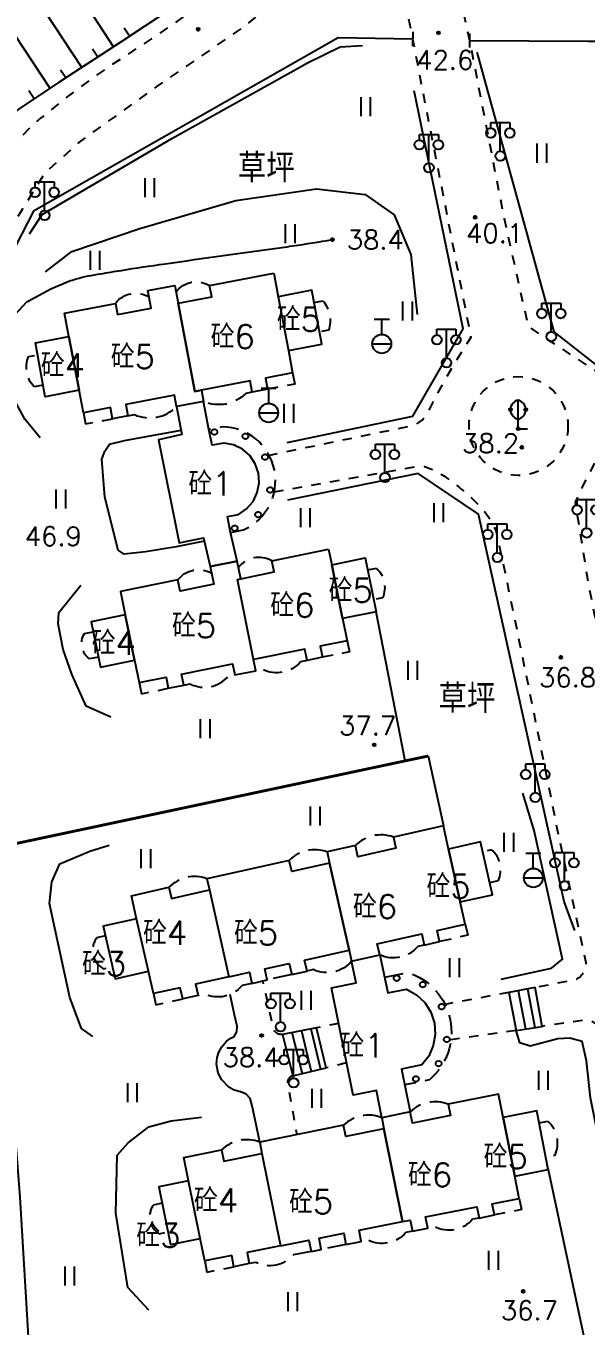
# Model space of a CAD drawing. Extents: x 115374 to 116875, y 149866 to 152432.
# Drawn here: x 115762.7 to 115821.6, y 150699.2 to 150836 of the extents above; entities that cross this region are included whole.
import ezdxf
from ezdxf.enums import TextEntityAlignment as Align

# ---------------------------------------------------------------- set-up
doc = ezdxf.new("R2010")
doc.units = 0
doc.header["$MEASUREMENT"] = 0
doc.header["$PDMODE"] = 32
doc.header["$PDSIZE"] = 0.3
doc.linetypes.add('X5', pattern=[3, 2, -1])
doc.linetypes.add('X6', pattern=[2, 1, -1])
doc.layers.get('0').update_dxf_attribs({"linetype": 'CONTINUOUS'})
for name, color, linetype in [('BOUND', 7, 'CONTINUOUS'), ('DLDW', 14, 'CONTINUOUS'), ('DLSS', 5, 'CONTINUOUS'), ('DMTZ', 5, 'CONTINUOUS'), ('GCD', 1, 'CONTINUOUS'), ('GXYZ', 2, 'CONTINUOUS'), ('JMD', 6, 'CONTINUOUS'), ('YZH', 2, 'CONTINUOUS'), ('ZBTZ', 5, 'CONTINUOUS')]:
    doc.layers.add(name, color=color, linetype=linetype)
doc.styles.add('HZ', font='rs.shx', dxfattribs={"bigfont": 'hztxt.shx'})
doc.linetypes.add('X18', pattern='A,9.4,[169,symbolx.shx,S=1,R=-90,X=0,Y=-0.15],0.6', length=10)
doc.linetypes.add('X19', pattern='A,4.5,[145,symbolx.shx,S=1,R=0,X=0,Y=1],4.5,-0.5,[146,symbolx.shx,S=1,R=0,X=0,Y=0],-0.5', length=10)
doc.linetypes.add('X20', pattern='A,4.5,[145,symbolx.shx,S=1,R=0,X=0,Y=0],4.5,-0.5,[146,symbolx.shx,S=1,R=0,X=0,Y=0],-0.5', length=10)
doc.linetypes.add('X36', pattern='A,2,[4,symbolt.shx,S=1,R=180,X=0,Y=0],2,[28,symbolt.shx,S=1,R=180,X=0,Y=0],1e-11', length=4)
doc.linetypes.add('X40', pattern='A,2,[150,symbolx.shx,S=1,R=0,X=0,Y=0],2,[151,symbolx.shx,S=1,R=0,X=0,Y=0],1e-11', length=4)
doc.linetypes.add('X49', pattern='A,0,[5,symbolt.shx,S=1,R=0,X=0,Y=0],-10', length=10)

# ---------------------------------------------------------------- blocks, each defined once
blk = doc.blocks.new('GC143')
for q in [(-0.02, 3), (-0.02, 1.4), (0.73, 0), (0.98, 0)]:
    blk.add_line((-0.02, 0), q)
for centre, start, end in [((0.2, 2), 102.6815, 257.3194), ((-0.25, 2), 282.6804, 77.3204)]:
    blk.add_arc(centre, 1.03, start, end)
for p in [(-0.82, 2), (0.78, 2), (-0.02, 0)]:
    blk.add_point(p)
blk = doc.blocks.new('GC121')
for p, q in [((-0.5, -0.64), (-0.5, 1.36)), ((-0.5, -0.64), (-0.5, 0.86)), ((0.5, -0.64), (0.5, 1.36))]:
    blk.add_line(p, q)
blk = doc.blocks.new('GC097')
for p, q in [((-1, 2.92), (-1, 3.52)), ((-1, 3.52), (1, 3.52)), ((0, 0.52), (0, 3.52)), ((1, 3.52), (1, 2.92))]:
    blk.add_line(p, q)
for centre in [(-1, 2.42), (1, 2.42), (0.01, 0)]:
    blk.add_circle(centre, 0.5)
blk = doc.blocks.new('GC133')
for p, q in [((-0.81, 2.59), (0.79, 2.59)), ((-0.01, 0.99), (-0.01, 2.59)), ((-1.01, -0.01), (0.99, -0.01))]:
    blk.add_line(p, q)
blk.add_circle((-0.01, -0.01), 1)

msp = doc.modelspace()

# ---------------------------------------------------------------- linework, layer by layer
at = {"layer": 'BOUND', "linetype": 'Continuous', "flags": 128}
msp.add_lwpolyline([(115816.27, 150734.85), (115813.52, 150734.34), (115814.27, 150730.35), (115817.04, 150730.77)], close=True, dxfattribs=at)
at = {"layer": 'BOUND', "linetype": 'Continuous', "elevation": 38.68, "flags": 128}
msp.add_lwpolyline([(115793.24, 150730.61), (115789.66, 150729.92), (115790.77, 150725.56), (115794.26, 150726.4)], close=True, dxfattribs=at)
at = {"layer": 'DLSS', "linetype": 'X6', "flags": 128}
for points, elevation in [([(115774.64, 151000), (115773.67, 150998.88), (115770.54, 150992.6), (115768.82, 150988.79), (115766.59, 150983.61), (115764.82, 150979.37), (115761.86, 150972.31), (115758.04, 150964.97), (115755.99, 150961.47), (115755.26, 150960.65), (115754.31, 150960.42), (115751.51, 150960.39), (115748.08, 150960.31), (115744.69, 150959.88), (115741.18, 150958.94), (115737.61, 150956.29), (115734.7, 150952.99), (115733.1, 150950.49), (115731.81, 150947.44), (115730.61, 150941.29), (115729.93, 150932.13), (115729.91, 150923.6), (115730.1, 150919.4), (115729.53, 150916.42), (115728.17, 150913.3), (115725.86, 150910.11), (115720.92, 150905.94), (115715.23, 150901.15), (115711.03, 150897.5), (115703.64, 150890.78), (115697.73, 150885.15), (115693.85, 150881.32), (115690.4, 150876.79), (115687.9, 150870.13), (115686.82, 150865.61), (115686.28, 150861.77), (115686.11, 150857.9), (115686.21, 150853.6), (115686.62, 150849.62), (115687.32, 150844.01), (115688.58, 150838.28), (115691.08, 150830.88), (115693.61, 150825.36), (115695.05, 150822.72), (115697.84, 150818.34), (115701.88, 150813.13), (115707.08, 150808.54), (115712.23, 150804.83), (115718.95, 150800.76), (115726.73, 150796.49), (115732.61, 150793.49), (115736.83, 150791.61), (115738.87, 150790.91), (115741.21, 150790.81), (115744.15, 150791.5), (115746.66, 150793.1), (115748.59, 150795.2), (115752.08, 150800.03), (115754.84, 150804.17), (115758.17, 150809.5), (115761.64, 150815.67), (115764.67, 150820.58), (115768.43, 150823.92), (115776.41, 150829.62), (115785.67, 150835.98), (115791.56, 150840.77), (115795.87, 150844.75), (115796.88, 150845.72), (115798.83, 150846.43), (115800.17, 150846.3), (115801.22, 150845.69), (115802.87, 150837.24), (115804.84, 150827.13), (115808.04, 150810.77), (115809.51, 150803.25), (115808.18, 150801.16), (115806.86, 150798.96), (115806.05, 150797.47), (115805.08, 150795.6), (115804.74, 150794.98), (115804.45, 150794.64), (115804, 150794.31), (115803.61, 150794.07), (115803.11, 150793.91), (115794.5, 150792.13), (115788.26, 150790.85)], 31.86), ([(115901.89, 150977.24), (115895.15, 150974.39), (115891.44, 150972.51), (115888.81, 150971.1), (115885.86, 150969.44), (115882.81, 150967.64), (115880.1, 150965.93), (115877.88, 150964.37), (115876.51, 150963.34), (115874.62, 150961.8), (115873.1, 150960.46), (115871.72, 150959.17), (115870.28, 150957.73), (115868.67, 150955.98), (115867.48, 150954.6), (115866.58, 150953.53), (115865.55, 150952.3), (115864.42, 150950.96), (115862.72, 150948.94), (115861.81, 150947.86), (115858.74, 150944.21), (115856.82, 150941.93), (115854.42, 150939.08), (115851.79, 150935.96), (115848.72, 150932.31), (115845.89, 150928.95), (115843.6, 150926.23), (115842.45, 150924.87), (115842.21, 150924.58), (115841.02, 150922.7), (115839.84, 150921.03), (115838.12, 150918.83), (115836.48, 150916.97), (115835.16, 150915.6), (115833.94, 150914.44), (115832.72, 150913.35), (115831.87, 150912.64), (115830.65, 150910.83), (115828.09, 150906.97), (115825.99, 150903.74), (115823.14, 150899.25), (115821.23, 150896.2), (115816.22, 150887.93), (115813.84, 150883.86), (115811.4, 150879.61), (115808.22, 150873.9), (115804.22, 150866.44), (115801.26, 150860.72), (115800.03, 150858.29), (115798.83, 150855.89), (115797.9, 150854.01), (115796.6, 150851.86), (115795.25, 150850.16), (115794.1, 150848.97), (115791.97, 150847.08), (115789.17, 150844.68), (115786.56, 150842.54), (115782.13, 150839.11), (115779.33, 150837.07), (115776.65, 150835.19), (115772.83, 150832.7), (115769.59, 150830.51), (115766.53, 150828.22), (115764.19, 150826.32), (115763.32, 150825.57), (115762.06, 150824.28), (115761, 150823), (115760.18, 150821.85), (115759.25, 150820.31), (115758.55, 150819.01), (115757.52, 150817.2), (115756.35, 150815.09), (115755.49, 150813.49), (115754.7, 150811.97), (115754.34, 150811.28), (115753.69, 150809.99), (115752.93, 150808.47), (115751.69, 150805.8), (115751.05, 150804.49), (115750.02, 150802.62), (115748.86, 150801), (115747.73, 150799.71), (115746.57, 150798.61), (115744.93, 150797.34), (115743.46, 150796.43), (115742.66, 150796.1), (115741.67, 150795.81), (115739.24, 150795.55), (115737.75, 150795.7), (115735.62, 150796.36), (115733.95, 150797.35), (115731.89, 150798.57), (115729.84, 150799.79), (115729.15, 150800.19), (115727.28, 150801.28), (115725.36, 150802.39), (115723.79, 150803.29), (115721.97, 150804.33), (115720.11, 150805.38), (115718.08, 150806.51), (115716.22, 150807.54), (115714.64, 150808.41), (115712.59, 150809.53), (115711.28, 150810.23), (115709.21, 150811.55), (115707.66, 150812.81), (115706.35, 150814.04), (115705.08, 150815.4), (115703.83, 150816.93), (115702.63, 150818.65), (115701.54, 150820.5), (115700.98, 150821.6), (115700.24, 150822.78), (115699.66, 150824.03), (115698.93, 150825.46), (115698.07, 150827.28), (115697.09, 150829.51), (115696.5, 150830.97), (115695.72, 150833.05), (115695.01, 150835.15), (115694.29, 150837.12), (115693.59, 150839.29), (115693.05, 150841.1), (115692.52, 150843.13), (115692.07, 150845), (115691.66, 150847.02), (115691.3, 150849.02), (115690.95, 150851.4), (115690.53, 150853.82), (115690.32, 150855.72), (115690.21, 150858.22), (115690.23, 150859.75), (115690.34, 150861.58), (115690.63, 150863.92), (115690.96, 150865.72), (115691.41, 150867.55), (115692.09, 150869.77), (115692.73, 150871.47), (115693.47, 150873.16), (115694.36, 150874.92), (115694.79, 150875.69), (115695.29, 150876.55), (115696.38, 150878.02), (115697.94, 150879.51), (115699.52, 150880.76), (115701.27, 150882.16), (115702.61, 150883.24), (115704.24, 150884.57), (115705.74, 150885.81), (115707.14, 150886.97), (115709.01, 150888.55), (115710.38, 150889.72), (115711.74, 150890.89), (115713.11, 150892.09), (115714.47, 150893.28), (115716.19, 150894.81), (115717.51, 150896), (115719.09, 150897.44), (115720.46, 150898.7), (115721.84, 150899.98), (115723.36, 150901.41), (115724.43, 150902.43), (115725.68, 150903.62), (115726.85, 150904.76), (115727.86, 150905.74), (115728.85, 150906.69), (115729.63, 150907.63), (115730.61, 150908.91), (115730.98, 150909.44), (115731.68, 150910.55), (115732.06, 150911.24), (115732.59, 150912.28), (115732.92, 150913.01), (115733.36, 150914.09), (115733.64, 150914.9), (115733.99, 150916.12), (115734.42, 150918.08), (115734.51, 150918.67), (115734.38, 150920.33), (115734.31, 150921.44), (115734.23, 150922.98), (115734.17, 150924.71), (115734.12, 150926.74), (115734.11, 150929.07), (115734.14, 150930.85), (115734.19, 150932.61), (115734.3, 150934.86), (115734.46, 150937.11), (115734.58, 150938.63), (115734.84, 150941.15), (115735.36, 150943.45), (115735.92, 150945.19), (115736.66, 150947.04), (115737.62, 150948.93), (115738.24, 150949.91), (115738.95, 150950.98), (115740, 150952.45), (115740.99, 150953.53), (115742.68, 150954.76), (115744.12, 150955.57), (115745.63, 150956.15), (115746.65, 150956.35), (115748.31, 150956.51), (115752.08, 150956.52), (115753.72, 150956.43), (115754.81, 150956.34), (115755.81, 150956.36), (115756.73, 150956.51), (115758.05, 150957.05), (115759.12, 150957.75), (115759.52, 150958.11), (115760.55, 150959.74), (115762.69, 150963.5), (115764.92, 150967.73), (115766.93, 150972), (115769.03, 150977.09), (115770.44, 150980.66), (115772.59, 150986), (115774.22, 150989.72), (115776.24, 150993.99), (115776.75, 150994.93), (115778.33, 150997.52), (115779.45, 150999.14), (115780.27, 151000)], 21.43), ([(115807, 150847.24), (115808.33, 150839.29), (115809.37, 150834.51), (115813.02, 150815.76), (115815.55, 150804.42), (115819.86, 150801.54), (115825.11, 150798.21), (115839.48, 150801.05)], 38.06), ([(115844.53, 150740.51), (115832.81, 150738.17), (115830.14, 150739.43), (115828.6, 150744.66), (115825.59, 150759.34), (115821.94, 150777.15), (115820.54, 150785.91), (115821.3, 150787.61), (115823.46, 150791.71), (115826.64, 150794.38), (115840.49, 150797.11)], 34.33), ([(115813.52, 150734.34), (115806.79, 150733.07)], 37.92), ([(115795.59, 150731.07), (115793.24, 150730.61)], 38.68), ([(115814.27, 150730.35), (115807.42, 150729.36)], 33.56), ([(115796.43, 150726.93), (115794.26, 150726.4)], 38.48)]:
    msp.add_lwpolyline(points, dxfattribs=dict(at, elevation=elevation))
for points, elevation in [([(115788.8, 150787.02), (115804.32, 150789.77, -0.092122), (115806.95, 150788.47, -0.04317), (115809.96, 150786, -0.110725), (115812.16, 150782.9), (115814.03, 150774.14), (115818.84, 150750.38), (115821.61, 150737.48), (115821.61, 150737.48, -0.313189), (115820.5, 150735.65), (115816.27, 150734.85)], 37.92), ([(115789.66, 150729.92, -0.391256), (115788.71, 150730.6), (115787.61, 150735.55)], 38.68), ([(115821.34, 150663.91), (115836.32, 150667.44, 0.357763), (115837.16, 150668.54), (115834.83, 150678.94, -0.090877), (115829.58, 150686.95, -0.248736), (115829.81, 150692.66, 0.104751), (115830.32, 150698.23), (115825.89, 150718.34), (115823.09, 150730.56, 0.288889), (115821.35, 150731.4), (115817.04, 150730.77)], 33.56), ([(115790.77, 150725.56, 0.399389), (115790.21, 150724.8), (115790.75, 150721.74), (115791.17, 150719.36)], 38.48)]:
    msp.add_lwpolyline(points, format="xyb", dxfattribs=dict(at, elevation=elevation))
at = {"layer": 'DLSS', "linetype": 'X6'}
msp.add_circle((115814.53, 150793.94, 37.95), 5.21, dxfattribs=at)
at = {"layer": 'DMTZ', "linetype": 'Continuous'}
for p, q in [((115771.88, 150833.85), (115766.82, 150841.58)), ((115768.53, 150831.66), (115763.67, 150839.09)), ((115765.19, 150829.47), (115760.59, 150836.44)), ((115773.55, 150834.95), (115773, 150835.79)), ((115770.21, 150832.76), (115769.66, 150833.59)), ((115766.86, 150830.57), (115766.31, 150831.4)), ((115763.52, 150828.37), (115762.97, 150829.2))]:
    msp.add_line(p, q, dxfattribs=at)
at = {"layer": 'DMTZ', "linetype": 'Continuous', "elevation": 17, "flags": 128}
msp.add_lwpolyline([(115799.52, 150893.87), (115800.11, 150888.53), (115801.77, 150877.67), (115802.26, 150871.33), (115802.21, 150867.26), (115800.21, 150861.29), (115797.27, 150855.99), (115794.91, 150852.65), (115792.15, 150849.32), (115786.59, 150844.17), (115779.84, 150839.12), (115772.78, 150834.44), (115766.17, 150830.11), (115761.88, 150827.28), (115758.41, 150824.27), (115757, 150821.35), (115755.25, 150816.69), (115753.69, 150813.09), (115752.27, 150810.19), (115751.03, 150807.88)], dxfattribs=at)
at = {"layer": 'DMTZ', "linetype": 'X40', "flags": 128}
for points in [[(115763.02, 150814.16), (115764.37, 150816.2), (115778.02, 150824.21), (115792.37, 150832.2), (115795.76, 150833.83), (115798.09, 150833.97)], [(115764.72, 150810.16), (115767.5, 150812.3), (115774.66, 150814.71), (115784.77, 150817.66), (115793.24, 150818.91), (115798.38, 150818.29), (115801.44, 150816.15), (115803.19, 150811.97), (115803.87, 150805.66)]]:
    msp.add_lwpolyline(points, dxfattribs=at)
at = {"layer": 'DMTZ', "linetype": 'X36', "elevation": 43.84, "flags": 128}
msp.add_lwpolyline([(115764.15, 150792.71), (115762.55, 150794.67), (115761.33, 150796.88), (115760.4, 150801.06), (115760.58, 150802.81), (115761.49, 150805.64), (115762.74, 150807.01), (115765.29, 150808.39), (115767.17, 150809.17, -0.004943), (115767.94, 150809.43, -0.027086), (115770.51, 150809.95, -0.007147), (115772.7, 150810.32, -0.008414), (115777.31, 150811, -0.003815), (115789.59, 150812.72, 0.001437), (115790.75, 150812.89, 0.002793), (115794.95, 150813.55, 0.000768)], format="xyb", dxfattribs=at)
at = {"layer": 'DMTZ', "linetype": 'X36', "flags": 128}
for points in [[(115781.45, 150781.82), (115778.46, 150781.21), (115775.26, 150780.7), (115773, 150780.46), (115772.35, 150780.86), (115770.96, 150786.44), (115770.65, 150790.46), (115770.95, 150791.31), (115771.46, 150792.02), (115773.02, 150792.4), (115778.99, 150793.52)], [(115771.61, 150763.31), (115769, 150764.45), (115767.47, 150767.83), (115766.58, 150770.43), (115766.03, 150773.11), (115766.11, 150774.33), (115768.45, 150777.21)], [(115812.72, 150735.73), (115817.99, 150736.88), (115819.15, 150737.85), (115816.19, 150751.38), (115815, 150755.31)], [(115769.71, 150729.7), (115768.51, 150730.55), (115767.29, 150733.82), (115765.13, 150743.71), (115765.38, 150745.97), (115766.22, 150747.88), (115769.37, 150749.19), (115771.42, 150749.82)], [(115828.87, 150666.14), (115829.47, 150668.26), (115834.16, 150669.52), (115834.72, 150670.5), (115833.7, 150674.53), (115832.78, 150678.38), (115829.59, 150682.1), (115827.95, 150684.62), (115827.25, 150688.16), (115827.33, 150691.64), (115828.14, 150695.84), (115827.87, 150699.28), (115824.33, 150712.27), (115822.1, 150723.24), (115821.7, 150727.15), (115821.23, 150729.18), (115819.93, 150729.53), (115818.69, 150729.45), (115815.75, 150728.67), (115814.68, 150729.03), (115814.27, 150730.35)], [(115775.61, 150700.89), (115773.37, 150703.28), (115772.13, 150711.12), (115772.26, 150717.2), (115773.43, 150718.51), (115775.58, 150720.2), (115777.96, 150720.84), (115781.14, 150721.23)]]:
    msp.add_lwpolyline(points, dxfattribs=at)
at = {"layer": 'DMTZ', "linetype": 'X36', "elevation": 36.75, "flags": 128}
msp.add_lwpolyline([(115787.28, 150718.58), (115786.82, 150720.76), (115786.48, 150722.39), (115786.27, 150723.17), (115785.86, 150723.64), (115785.36, 150723.83), (115784.51, 150724.09), (115784.03, 150724.36), (115783.28, 150725.13), (115782.91, 150725.84), (115782.73, 150726.8), (115782.79, 150727.48), (115782.96, 150728.04), (115783.27, 150728.62), (115783.78, 150729.2), (115784.23, 150729.53), (115784.59, 150729.71), (115784.87, 150730.19), (115784.89, 150730.78), (115784.63, 150731.98), (115784.41, 150732.96), (115784.15, 150734.11)], dxfattribs=at)
at = {"layer": 'GCD', "linetype": 'Continuous'}
for p in [(115780.79, 150835.68, 44.39), (115806.1, 150835.31, 42.61), (115809.96, 150815.89, 40.12), (115794.95, 150813.55, 38.43), (115814.87, 150791.69, 38.2), (115818.98, 150769.59, 36.8)]:
    msp.add_point(p, dxfattribs=at)
at = {"layer": 'GCD'}
for p in [(115799.32, 150760.39, 37.68), (115787.48, 150729.8, 38.41), (115815.02, 150702.88, 36.7)]:
    msp.add_point(p, dxfattribs=at)
at = {"layer": 'JMD', "linetype": 'Continuous', "flags": 128}
for points in [[(115788.75, 150810.01), (115789.21, 150807.55), (115790.29, 150801.89), (115790.74, 150799.53), (115787.89, 150798.99), (115788.11, 150797.81), (115786.49, 150797.5), (115786.27, 150798.68), (115781.15, 150797.71), (115780.45, 150797.58), (115778.68, 150806.87), (115782.22, 150807.54), (115781.99, 150808.72)], [(115768.71, 150795.34), (115768.26, 150797.7), (115767.18, 150803.36), (115766.72, 150805.82), (115772.07, 150806.84), (115772.3, 150805.66), (115775.83, 150806.33), (115775.48, 150808.2), (115778.33, 150808.74), (115778.68, 150806.87), (115780.45, 150797.58), (115781.15, 150797.71), (115781.37, 150796.53), (115778.52, 150795.99), (115778.3, 150797.17), (115773.18, 150796.19), (115773.4, 150795.01), (115771.78, 150794.71), (115771.55, 150795.89)], [(115789.21, 150807.55), (115790.29, 150801.89), (115793.83, 150802.56), (115792.75, 150808.22)], [(115768.26, 150797.7), (115764.67, 150797.01), (115763.65, 150802.69), (115767.18, 150803.36)], [(115784.89, 150779.73), (115784.21, 150782.74), (115783.88, 150784.41), (115785.03, 150784.64), (115785.89, 150785.22), (115786.57, 150786), (115787.02, 150786.93), (115787.22, 150787.95), (115787.14, 150788.98), (115786.81, 150789.96), (115786.23, 150790.82), (115785.45, 150791.5), (115784.52, 150791.95), (115783.5, 150792.15), (115782.26, 150791.91), (115781.93, 150793.57), (115781.37, 150796.53), (115778.52, 150795.99), (115779.08, 150793.03), (115776.61, 150792.49), (115778.8, 150781.64), (115781.37, 150782.16), (115782.05, 150779.15), (115784.89, 150779.73)], [(115794.53, 150780.98), (115794.86, 150779.34), (115796.01, 150773.69), (115796.49, 150771.34), (115793.65, 150770.77), (115793.88, 150769.6), (115792.27, 150769.27), (115792.03, 150770.45), (115786.63, 150769.37), (115784.92, 150777.8), (115785.27, 150777.87), (115788.79, 150778.59), (115788.55, 150779.76)], [(115784.92, 150777.8), (115785.27, 150777.87), (115784.89, 150779.73), (115782.05, 150779.15), (115782.43, 150777.29), (115778.9, 150776.57), (115778.66, 150777.75), (115772.62, 150776.51), (115773.12, 150774.06), (115774.09, 150769.3), (115774.57, 150766.95), (115777.41, 150767.52), (115777.65, 150766.34), (115779.27, 150766.67), (115779.03, 150767.84), (115784.42, 150768.92), (115784.66, 150767.75), (115786.87, 150768.19), (115786.63, 150769.37)], [(115794.86, 150779.34), (115798.39, 150780.06), (115799.55, 150774.4), (115796.01, 150773.69)], [(115773.12, 150774.06), (115769.52, 150773.33), (115770.49, 150768.58), (115774.09, 150769.3)], [(115796.68, 150738.8), (115796.95, 150737.63), (115799.92, 150738.29), (115799.66, 150739.46), (115804.35, 150740.5), (115804.61, 150739.33), (115806.22, 150739.69), (115805.96, 150740.86), (115808.92, 150741.52), (115808.4, 150743.87), (115807.17, 150749.41), (115806.62, 150751.86), (115801.35, 150750.68), (115801.61, 150749.51), (115797.61, 150748.62), (115797.35, 150749.79), (115794.38, 150749.12), (115794.64, 150747.95)], [(115808.4, 150743.87), (115811.78, 150744.62), (115810.54, 150750.17), (115807.17, 150749.41)], [(115796.68, 150738.8), (115794.64, 150747.95), (115790.64, 150747.06), (115790.38, 150748.23), (115781.72, 150746.3), (115781.98, 150745.13), (115784.02, 150735.98), (115786.19, 150736.46), (115786.45, 150735.29), (115788.06, 150735.65), (115787.8, 150736.82), (115790.39, 150737.4), (115790.65, 150736.22), (115792.26, 150736.58), (115792, 150737.75)], [(115781.98, 150745.13), (115784.02, 150735.98), (115780.52, 150735.2), (115780.78, 150734.03), (115779.17, 150733.67), (115778.91, 150734.84), (115776.08, 150734.21), (115775.55, 150736.56), (115774.31, 150742.09), (115773.77, 150744.52), (115777.72, 150745.4), (115777.98, 150744.23)], [(115774.31, 150742.09), (115770.8, 150741.3), (115772.04, 150735.77), (115775.55, 150736.56)], [(115799.92, 150738.29), (115800.78, 150734.28), (115802.74, 150734.68), (115803.78, 150734.09), (115804.65, 150733.27), (115805.29, 150732.26), (115805.67, 150731.12), (115805.76, 150729.93), (115805.56, 150728.75), (115805.08, 150727.65), (115804.34, 150726.71), (115802.21, 150726.28), (115803.12, 150721.77), (115800.13, 150721.16), (115799.56, 150724.01), (115797.11, 150723.52), (115794.84, 150734.82), (115797.45, 150735.35), (115796.95, 150737.63), (115799.92, 150738.29)], [(115814.61, 150712.67), (115814.14, 150715.02), (115812.92, 150721.19), (115812.43, 150723.64), (115807.14, 150722.57), (115807.37, 150721.4), (115803.36, 150720.59), (115803.12, 150721.77), (115800.13, 150721.16), (115800.36, 150719.99), (115802.31, 150710.23), (115803.13, 150710.39), (115803.37, 150709.21), (115804.99, 150709.53), (115804.75, 150710.71), (115810.15, 150711.78), (115810.38, 150710.6), (115812, 150710.93), (115811.77, 150712.1)], [(115814.14, 150715.02), (115817.67, 150715.72), (115816.45, 150721.89), (115812.92, 150721.19)], [(115787.28, 150718.58), (115787.51, 150717.4), (115789.45, 150707.67), (115792.46, 150708.27), (115792.7, 150707.09), (115793.76, 150707.3), (115793.52, 150708.48), (115796.12, 150709), (115796.36, 150707.82), (115797.97, 150708.14), (115797.74, 150709.32), (115802.31, 150710.23), (115800.36, 150719.99), (115796.35, 150719.18), (115796.11, 150720.36)], [(115787.51, 150717.4), (115789.45, 150707.67), (115785.94, 150706.98), (115786.18, 150705.8), (115784.56, 150705.48), (115784.33, 150706.65), (115781.48, 150706.09), (115781.01, 150708.44), (115779.79, 150714.52), (115779.29, 150716.97), (115783.26, 150717.77), (115783.5, 150716.6)], [(115779.79, 150714.52), (115776.65, 150713.9), (115777.87, 150707.82), (115781.01, 150708.44)]]:
    msp.add_lwpolyline(points, close=True, dxfattribs=at)
at = {"layer": 'YZH', "linetype": 'Continuous'}
for p, q in [((115814.5, 150734.52), (115815.26, 150730.5)), ((115814.5, 150734.52), (115815.26, 150730.5)), ((115815.49, 150734.71), (115816.25, 150730.65)), ((115815.49, 150734.71), (115816.25, 150730.65)), ((115790.66, 150730.11, 38.68), (115791.74, 150725.8, 38.48)), ((115790.66, 150730.11, 38.68), (115791.74, 150725.8, 38.48)), ((115791.66, 150730.3, 38.68), (115792.71, 150726.03, 38.48)), ((115791.66, 150730.3, 38.68), (115792.71, 150726.03, 38.48)), ((115792.66, 150730.5, 38.68), (115793.69, 150726.27, 38.48)), ((115792.66, 150730.5, 38.68), (115793.69, 150726.27, 38.48))]:
    msp.add_line(p, q, dxfattribs=at)
at = {"layer": 'YZH', "linetype": 'Continuous', "flags": 128}
for points in [[(115803.39, 150835.4), (115803.37, 150833.9)], [(115809.37, 150835.25), (115809.37, 150833.76)], [(115816.27, 150734.85), (115813.52, 150734.34), (115814.27, 150730.35), (115817.04, 150730.77)]]:
    msp.add_lwpolyline(points, dxfattribs=at)
at = {"layer": 'YZH', "linetype": 'X19', "flags": 128}
for points in [[(115803.38, 150834.64), (115795.53, 150834.78), (115763.44, 150816.54), (115751.58, 150793.56), (115759.03, 150749.46), (115760.73, 150729.12), (115762.01, 150712.79), (115763.9, 150681.08), (115764.52, 150668.44), (115765.56, 150657.93), (115767.5, 150638.63), (115768.43, 150627.79), (115769.89, 150622.28), (115772.01, 150611.5), (115774.12, 150601.01), (115776.46, 150588.76), (115779.12, 150576.96), (115780.88, 150568.81), (115783.92, 150554.74), (115784.48, 150553.06), (115790.09, 150554.38), (115798.76, 150556.72), (115818.96, 150562.16), (115822.81, 150563.2), (115851.91, 150571.05), (115849.2, 150581.56)], [(115802.61, 150758.71), (115799.55, 150774.4)]]:
    msp.add_lwpolyline(points, dxfattribs=at)
at = {"layer": 'YZH', "linetype": 'X20', "flags": 128}
for points in [[(115809.37, 150834.51), (115821.87, 150834.45), (115830.18, 150834.45), (115833.62, 150834.36), (115846.31, 150834.11), (115847.87, 150833.9), (115849.2, 150833.45), (115854.7, 150830.31), (115864.75, 150824.96), (115865.55, 150824.54), (115867.13, 150823.21), (115867.53, 150821.46), (115869.69, 150811.09), (115872.3, 150798.53), (115872.67, 150796.74), (115873.95, 150789.71), (115875.67, 150780.2), (115878.1, 150766.83)], [(115805.03, 150759.22), (115806.62, 150751.86)]]:
    msp.add_lwpolyline(points, dxfattribs=at)
at = {"layer": 'YZH', "linetype": 'X5', "flags": 128}
for points, elevation in [([(115778.46, 150808.05, -0.388975), (115781.99, 150808.72)], 68.04), ([(115772.07, 150806.84, -0.388975), (115775.61, 150807.51)], 68.04), ([(115792.99, 150806.94), (115793.93, 150807.12, -0.26396), (115794.52, 150804.01), (115793.58, 150803.84)], 55.46), ([(115764.45, 150798.23), (115763.51, 150798.06, -0.302599), (115762.94, 150801.24), (115763.87, 150801.41)], 55.46), ([(115786.49, 150797.5), (115785.8, 150797.37, -0.314037), (115781.37, 150796.53)], 55.46), ([(115773.4, 150795.01), (115774.09, 150795.14, 0.313874), (115778.52, 150795.99)], 55.46), ([(115784.21, 150782.74), (115785.56, 150783.01, 0.801732), (115783.37, 150793.86), (115781.93, 150793.57)], 42.8), ([(115788.55, 150779.76, 0.370269), (115785.03, 150779.05)], -59.75), ([(115778.66, 150777.75, -0.374237), (115782.19, 150778.47)], -59.75), ([(115798.65, 150778.79), (115799.58, 150778.98, -0.307463), (115800.22, 150775.87), (115799.29, 150775.68)], -71.32), ([(115770.28, 150769.63), (115769.35, 150769.44, -0.395438), (115768.81, 150772.09), (115769.74, 150772.28)], -59.75), ([(115792.26, 150769.27), (115791.58, 150769.13, -0.343003), (115787.56, 150768.33), (115786.87, 150768.19)], -59.75), ([(115779.27, 150766.67), (115779.95, 150766.8, 0.342824), (115783.97, 150767.61), (115784.66, 150767.75)], -71.32), ([(115801.35, 150750.68, 0.295347), (115797.35, 150749.79)], 36.75), ([(115794.38, 150749.12, 0.295347), (115790.38, 150748.23)], 36.75), ([(115811.5, 150745.89), (115812.42, 150746.1, 0.324157), (115811.7, 150749.36), (115810.77, 150749.15)], 36.75), ([(115781.72, 150746.3, 0.295347), (115777.72, 150745.4)], 48.32), ([(115771.03, 150740.29), (115770.1, 150740.08, 0.45038), (115770.83, 150736.83), (115771.76, 150737.04)], 36.75), ([(115804.61, 150739.33), (115803.92, 150739.18, -0.342824), (115799.92, 150738.29)], 48.32), ([(115796.95, 150737.63, -0.342824), (115792.94, 150736.74), (115792.26, 150736.58)], 48.32), ([(115790.65, 150736.22), (115788.06, 150735.65, -0.490067)], 48.32), ([(115800.44, 150735.95), (115802.87, 150736.44, -0.589169), (115805.15, 150725.14), (115802.55, 150724.61)], 36.75), ([(115786.45, 150735.29), (115785.41, 150735.06, -0.3462), (115781.46, 150734.18), (115780.78, 150734.03)], 36.75), ([(115807.14, 150722.57, 0.295347), (115803.12, 150721.77)], 36.75), ([(115800.13, 150721.16, 0.295347), (115796.11, 150720.36)], 36.75), ([(115816.7, 150720.62), (115817.63, 150720.8, -0.314723), (115818.35, 150717.19), (115817.42, 150717)], 36.75), ([(115787.28, 150718.58, 0.295347), (115783.26, 150717.77)], 48.32), ([(115777, 150712.15), (115776.07, 150711.96, 0.428601), (115776.67, 150708.95), (115777.61, 150709.13)], 36.75), ([(115810.38, 150710.6), (115809.69, 150710.47, -0.342824), (115805.67, 150709.67), (115804.99, 150709.53)], 48.32), ([(115803.37, 150709.21), (115802.68, 150709.08, -0.342824), (115798.66, 150708.28), (115797.97, 150708.14)], 48.32), ([(115792.7, 150707.09), (115790.83, 150706.72, -0.3462), (115786.87, 150705.93), (115786.18, 150705.8)], 36.75), ([(115796.36, 150707.82), (115793.76, 150707.3, -0.490067)], 48.32)]:
    msp.add_lwpolyline(points, format="xyb", dxfattribs=dict(at, elevation=elevation))
for points, elevation in [([(115790.74, 150799.53), (115790.96, 150798.35), (115788.11, 150797.81)], 55.46), ([(115768.71, 150795.34), (115768.93, 150794.16), (115771.78, 150794.71)], 55.46), ([(115796.49, 150771.34), (115796.73, 150770.17), (115793.88, 150769.6)], -59.75), ([(115774.57, 150766.95), (115774.81, 150765.77), (115777.65, 150766.34)], -71.32), ([(115808.92, 150741.52), (115809.18, 150740.35), (115806.22, 150739.69)], 36.75), ([(115776.08, 150734.21), (115776.34, 150733.04), (115779.17, 150733.67)], 36.75), ([(115814.61, 150712.67), (115814.84, 150711.49), (115812, 150710.93)], 36.75), ([(115781.48, 150706.09), (115781.72, 150704.91), (115784.56, 150705.48)], 36.75)]:
    msp.add_lwpolyline(points, dxfattribs=dict(at, elevation=elevation))
at = {"layer": 'YZH', "linetype": 'X18', "const_width": 0.3, "flags": 128}
msp.add_lwpolyline([(115759.03, 150749.46), (115805.03, 150759.22)], dxfattribs=at)
at = {"layer": 'YZH', "linetype": 'Continuous', "elevation": 38.68, "flags": 128}
msp.add_lwpolyline([(115793.24, 150730.61), (115789.66, 150729.92), (115790.77, 150725.56), (115794.26, 150726.4)], dxfattribs=at)
at = {"layer": 'YZH', "linetype": 'X20', "elevation": 53.96, "flags": 128}
msp.add_lwpolyline([(115817.67, 150715.72), (115825, 150681.35)], dxfattribs=at)
at = {"layer": 'YZH', "linetype": 'X5'}
for centre in [(115782.5, 150793.31), (115785.77, 150792.86), (115787.83, 150790.67, 42.8), (115788.37, 150787.22, 42.8), (115787.11, 150784.62, 42.8), (115784.64, 150783.19, 42.8), (115801.7, 150735.84), (115804.45, 150735.17), (115806.43, 150732.84, 42.8), (115806.98, 150729.39, 42.8), (115806.11, 150726.86, 42.8), (115803.72, 150725.24, 42.8)]:
    msp.add_circle(centre, 0.3, dxfattribs=at)
at = {"layer": 'ZBTZ', "linetype": 'X49', "flags": 128}
for points in [[(115810.13, 150833.26), (115818.25, 150803.86), (115824.11, 150799.27), (115835.68, 150801.4)], [(115790.17, 150792.22), (115803.41, 150794.96), (115808.69, 150804.15), (115803.53, 150829.2)], [(115820.45, 150740.84), (115819.34, 150743.92), (115810.3, 150784.66), (115803.97, 150788.93), (115790.19, 150786.14)]]:
    msp.add_lwpolyline(points, dxfattribs=at)

# ---------------------------------------------------------------- block references
at = {"layer": 'DLDW', "linetype": 'Continuous'}
for p in [(115812.61, 150822.35, 40.83), (115805.09, 150821.11, 40.87), (115764.62, 150816.11), (115817.98, 150803.35, 38.26), (115806.94, 150800.6, 38.04), (115800.46, 150788.52, 37.82), (115821.7, 150782.69, 37.49), (115812.3, 150780.11, 37.39), (115816.29, 150754.86, 35.63), (115819.37, 150745.56, 35.03), (115789.46, 150730.73), (115790.84, 150724.82)]:
    msp.add_blockref('GC097', p, dxfattribs=at)
at = {"layer": 'GXYZ', "linetype": 'Continuous'}
for p in [(115800.14, 150802.59, 55.46), (115788.23, 150795.33, 37.88), (115816.1, 150746.4, 35.99)]:
    msp.add_blockref('GC133', p, dxfattribs=at)
at = {"layer": 'ZBTZ', "linetype": 'Continuous'}
for name, p in [('GC121', (115798.46, 150827.19)), ('GC121', (115817, 150822.29)), ('GC121', (115775.7, 150818.67)), ('GC121', (115790.5, 150813.81)), ('GC121', (115769.94, 150811.01)), ('GC121', (115802.85, 150805.67)), ('GC121', (115790.36, 150794.91)), ('GC143', (115814.51, 150793.66)), ('GC121', (115766.34, 150785.91)), ('GC121', (115792.09, 150783.92)), ('GC121', (115806.14, 150784.45)), ('GC121', (115803.41, 150767.88)), ('GC121', (115781.54, 150761.75)), ('GC121', (115793.13, 150752.54)), ('GC121', (115813.53, 150749.78)), ('GC121', (115775.29, 150748.05)), ('GC121', (115807.8, 150736.57)), ('GC121', (115792.19, 150733.14)), ('GC121', (115817.17, 150724.74)), ('GC121', (115773.87, 150723.43)), ('GC121', (115793.29, 150722.82)), ('GC121', (115811.91, 150705.79)), ('GC121', (115767.28, 150704.15)), ('GC121', (115790.76, 150701.44))]:
    msp.add_blockref(name, p, dxfattribs=at)

# ---------------------------------------------------------------- texts
at = {"layer": 'GCD', "linetype": 'Continuous', "style": 'HZ'}
for s, p in [('42.6', (115803.77, 150831.46, 42.61)), ('40.1', (115809.02, 150813.23, 40.12)), ('38.4', (115796.45, 150812.55, 38.43)), ('38.2', (115808.59, 150791.12, 38.2)), ('36.8', (115816.7, 150766.48, 36.8))]:
    msp.add_text(s, height=2, dxfattribs=at).set_placement(p)
at = {"layer": 'GCD', "linetype": 'Continuous', "lineweight": -3, "style": 'HZ'}
for s, p in [('46.9', (115762.53, 150781.34, 46.86)), ('37.7', (115795.64, 150761.42, 37.68)), ('38.4', (115783.37, 150726.52, 38.41)), ('36.7', (115812.68, 150699.88, 36.7))]:
    msp.add_text(s, height=2, dxfattribs=at).set_placement(p)
at = {"layer": 'JMD', "linetype": 'Continuous', "style": 'HZ'}
for s, p in [('砼5', (115791.4, 150805.3)), ('砼6', (115784.44, 150803.48)), ('砼5', (115773.92, 150801.38)), ('砼4', (115766.55, 150800.46)), ('砼1', (115782.09, 150788)), ('砼5', (115796.86, 150776.78)), ('砼6', (115790.72, 150775.21)), ('砼5', (115780.36, 150773.07)), ('砼4', (115771.91, 150771.26)), ('砼5', (115807.17, 150745.64)), ('砼6', (115799.42, 150743.5)), ('砼4', (115777.32, 150740.74)), ('砼5', (115786.9, 150740.73)), ('砼3', (115770.89, 150737.48)), ('砼1', (115798.11, 150728.89)), ('砼5', (115813.19, 150717.19)), ('砼6', (115805.22, 150715.27)), ('砼4', (115782.68, 150712.59)), ('砼5', (115792.7, 150712.44)), ('砼3', (115776.6, 150708.91))]:
    msp.add_text(s, height=2.5, dxfattribs=at).set_placement(p, align=Align.MIDDLE)
at = {"layer": 'ZBTZ', "linetype": 'Continuous', "style": 'HZ'}
for p in [(115787.96, 150821.24), (115809.1, 150765.41)]:
    msp.add_text('草坪', height=3, dxfattribs=at).set_placement(p, align=Align.MIDDLE)

doc.saveas('drawing.dxf')
